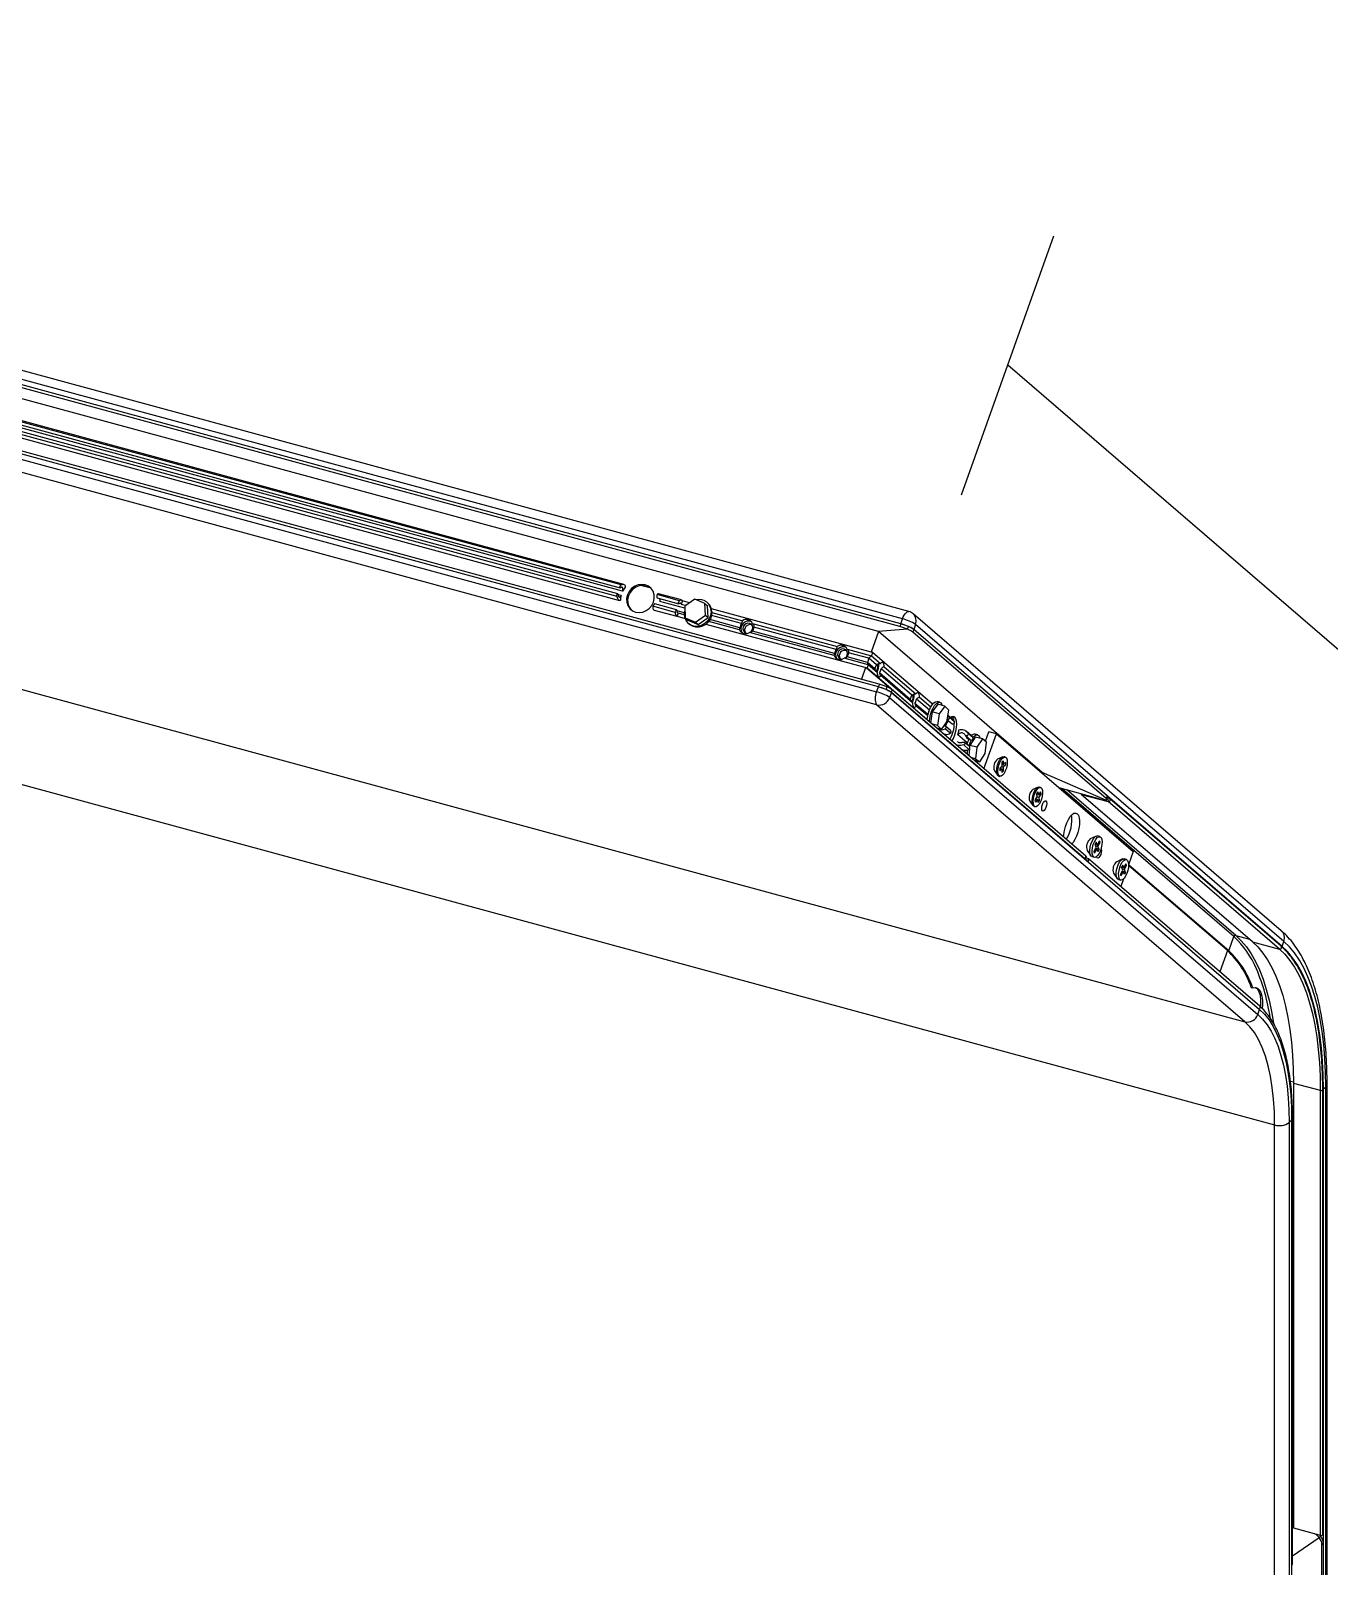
# Model space of a CAD drawing. Header units: inches. Extents: x 9936 to 27102, y -2774 to 11910.
# Drawn here: x 11638 to 11759.3, y -1843 to -1699.6 of the extents above; entities that cross this region are included whole.
import ezdxf

# ---------------------------------------------------------------- set-up
doc = ezdxf.new("R2010")
doc.units = ezdxf.units.IN
doc.header["$MEASUREMENT"] = 0
doc.layers.add('TEXTO', color=7, linetype='Continuous')
doc.layers.add('VIÑETAS', color=5, linetype='Continuous')

msp = doc.modelspace()

# ---------------------------------------------------------------- linework, layer by layer
at = {"linetype": 'Continuous'}
msp.add_line((11782.532, -1776.658), (11729.269, -1730.817), dxfattribs=at)
at = {"layer": 'TEXTO'}
msp.add_line((11724.966, -1742.921), (11733.573, -1718.713), dxfattribs=at)
at = {"layer": 'VIÑETAS', "linetype": 'Continuous'}
for p, q in [((11720.04, -1753.82), (11520.383, -1699.558)), ((11719.192, -1755.22), (11519.535, -1700.958)), ((11719.283, -1754.965), (11519.626, -1700.703)), ((11719.448, -1754.501), (11519.791, -1700.239)), ((11717.194, -1755.688), (11524.965, -1703.444)), ((11517.365, -1707.061), (11717.022, -1761.323)), ((11717.187, -1760.859), (11517.53, -1706.597)), ((11717.278, -1760.604), (11517.621, -1706.341)), ((11717.022, -1762.536), (11517.365, -1708.273)), ((11692.782, -1752.415), (11546.448, -1712.645)), ((11692.84, -1752.171), (11546.618, -1712.431)), ((11693.168, -1751.33), (11546.834, -1711.559)), ((11546.845, -1711.863), (11693.068, -1751.603)), ((11693.416, -1751.279), (11546.962, -1711.476)), ((11693.292, -1751.928), (11547.094, -1712.194)), ((11546.552, -1712.996), (11693.001, -1752.798)), ((11551.768, -1737.881), (11751.425, -1792.144)), ((11554.553, -1747.512), (11754.21, -1801.775)), ((11695.958, -1751.649), (11694.965, -1751.379)), ((11693.151, -1752.321), (11692.878, -1752.247)), ((11698.604, -1752.807), (11696.522, -1752.241)), ((11696.533, -1752.545), (11698.559, -1753.095)), ((11698.792, -1752.74), (11696.65, -1752.158)), ((11699.126, -1753.513), (11696.781, -1752.876)), ((11698.89, -1752.825), (11698.783, -1753.124)), ((11699.555, -1753.006), (11698.89, -1752.825)), ((11700.036, -1752.652), (11699.119, -1753.327)), ((11700.99, -1753.064), (11700.036, -1752.652)), ((11701.259, -1753.028), (11701.177, -1752.957)), ((11698.218, -1753.893), (11696.136, -1753.327)), ((11696.237, -1753.678), (11698.378, -1754.26)), ((11698.332, -1753.664), (11696.306, -1753.113)), ((11699.09, -1753.936), (11698.364, -1753.738)), ((11698.486, -1753.961), (11698.379, -1754.26)), ((11698.379, -1754.26), (11699.144, -1754.468)), ((11699.082, -1754.123), (11698.486, -1753.961)), ((11698.783, -1753.124), (11699.23, -1753.245)), ((11699.119, -1753.327), (11699.157, -1754.414)), ((11699.157, -1754.414), (11700.111, -1754.826)), ((11699.157, -1754.414), (11699.404, -1754.627)), ((11700.111, -1754.826), (11701.027, -1754.151)), ((11700.358, -1755.039), (11701.275, -1754.364)), ((11701.027, -1754.151), (11700.99, -1753.064)), ((11700.99, -1753.064), (11701.237, -1753.277)), ((11701.027, -1754.151), (11701.275, -1754.364)), ((11701.275, -1754.364), (11701.237, -1753.277)), ((11716.644, -1757.65), (11701.597, -1753.56)), ((11704.401, -1754.947), (11701.608, -1754.188)), ((11701.642, -1753.901), (11704.507, -1754.679)), ((11754.833, -1783.636), (11720.43, -1754.027)), ((11699.404, -1754.627), (11700.358, -1755.039)), ((11699.465, -1754.947), (11699.547, -1755.018)), ((11700.111, -1754.826), (11700.358, -1755.039)), ((11701.086, -1754.996), (11716.134, -1759.085)), ((11704.209, -1755.516), (11701.345, -1754.738)), ((11704.261, -1755.341), (11701.453, -1754.578)), ((11704.843, -1755.842), (11704.967, -1755.857)), ((11713.053, -1757.92), (11705.144, -1755.77)), ((11713.105, -1757.745), (11705.431, -1755.659)), ((11705.442, -1754.934), (11713.351, -1757.083)), ((11713.245, -1757.351), (11705.571, -1755.265)), ((11717.194, -1755.688), (11716.509, -1757.613)), ((11719.914, -1755.474), (11717.194, -1755.688)), ((11732.489, -1768.852), (11717.194, -1755.688)), ((11719.283, -1754.965), (11719.192, -1755.22)), ((11719.283, -1754.965), (11719.448, -1754.501)), ((11719.914, -1755.474), (11720.005, -1755.218)), ((11720.497, -1755.49), (11720.407, -1755.745)), ((11738.474, -1771.295), (11720.407, -1755.745)), ((11720.662, -1755.026), (11720.497, -1755.49)), ((11738.565, -1771.039), (11720.497, -1755.49)), ((11754.9, -1785.098), (11720.497, -1755.49)), ((11755.065, -1784.634), (11720.662, -1755.026)), ((11713.687, -1758.245), (11713.811, -1758.26)), ((11716.24, -1758.786), (11713.988, -1758.174)), ((11716.167, -1758.577), (11714.275, -1758.062)), ((11714.286, -1757.337), (11716.538, -1757.949)), ((11716.307, -1758.183), (11714.415, -1757.669)), ((11716.307, -1758.183), (11716.167, -1758.577)), ((11716.872, -1759.184), (11716.167, -1758.577)), ((11717.012, -1758.79), (11716.307, -1758.183)), ((11716.644, -1757.65), (11716.538, -1757.949)), ((11716.538, -1757.949), (11717.378, -1758.673)), ((11722.259, -1762.482), (11716.644, -1757.65)), ((11717.445, -1758.611), (11717.448, -1758.618)), ((11715.999, -1759.048), (11715.607, -1760.15)), ((11716.094, -1759.074), (11718.409, -1761.067)), ((11716.24, -1758.786), (11716.134, -1759.085)), ((11716.134, -1759.085), (11721.749, -1763.918)), ((11717.081, -1759.509), (11716.24, -1758.786)), ((11720.173, -1762.024), (11717.309, -1759.56)), ((11720.381, -1762.349), (11717.43, -1759.809)), ((11720.313, -1761.63), (11717.449, -1759.166)), ((11717.727, -1758.973), (11720.678, -1761.513)), ((11717.022, -1761.323), (11717.187, -1760.859)), ((11717.278, -1760.604), (11717.187, -1760.859)), ((11717.91, -1761.112), (11718, -1760.857)), ((11718.402, -1761.384), (11718.237, -1761.848)), ((11718.402, -1761.384), (11718.493, -1761.128)), ((11736.47, -1776.934), (11718.402, -1761.384)), ((11718.402, -1761.384), (11752.804, -1790.992)), ((11736.56, -1776.678), (11718.493, -1761.128)), ((11720.745, -1761.451), (11720.748, -1761.458)), ((11751.425, -1792.144), (11717.022, -1762.536)), ((11718.237, -1761.848), (11752.639, -1791.456)), ((11721.823, -1763.444), (11720.609, -1762.4)), ((11721.798, -1763.569), (11720.73, -1762.65)), ((11721.953, -1763.042), (11720.749, -1762.006)), ((11721.027, -1761.813), (11722.096, -1762.733)), ((11722.739, -1762.467), (11722.217, -1763.183)), ((11722.919, -1762.295), (11722.698, -1762.235)), ((11723.403, -1762.648), (11722.739, -1762.467)), ((11723.403, -1762.648), (11722.88, -1763.363)), ((11723.761, -1763.026), (11723.403, -1762.648)), ((11723.596, -1764.12), (11723.761, -1763.026)), ((11722.217, -1763.183), (11722.064, -1764.202)), ((11722.716, -1764.457), (11722.196, -1764.316)), ((11722.88, -1763.363), (11722.217, -1763.183)), ((11722.88, -1763.363), (11722.716, -1764.457)), ((11722.716, -1764.457), (11723.074, -1764.835)), ((11723.074, -1764.835), (11723.596, -1764.12)), ((11723.624, -1763.934), (11724.041, -1764.293)), ((11724.164, -1763.942), (11723.685, -1763.53)), ((11724.294, -1764.109), (11723.806, -1763.689)), ((11724.2, -1763.771), (11724.065, -1763.655)), ((11724.294, -1764.109), (11724.164, -1763.942)), ((11723.074, -1764.835), (11722.673, -1764.727)), ((11722.696, -1764.733), (11722.759, -1764.787)), ((11722.759, -1764.787), (11722.771, -1764.753)), ((11723.908, -1765.195), (11723.42, -1764.775)), ((11723.936, -1764.926), (11723.468, -1764.524)), ((11725.501, -1766.095), (11724.606, -1765.325)), ((11725.333, -1765.405), (11725.801, -1765.807)), ((11725.888, -1765.426), (11725.384, -1764.992)), ((11725.39, -1765.568), (11725.643, -1765.786)), ((11726.034, -1765.606), (11725.546, -1765.186)), ((11726.245, -1765.54), (11725.734, -1766.322)), ((11726.909, -1765.72), (11726.245, -1765.54)), ((11726.467, -1765.348), (11726.246, -1765.288)), ((11726.909, -1765.72), (11726.397, -1766.502)), ((11727.298, -1766.013), (11726.909, -1765.72)), ((11727.057, -1768.5), (11728.214, -1765.245)), ((11727.198, -1765.938), (11727.512, -1765.054)), ((11728.214, -1765.245), (11727.512, -1765.054)), ((11728.214, -1765.245), (11741.002, -1776.251)), ((11724.986, -1766.704), (11725.296, -1766.971)), ((11725.648, -1766.692), (11725.16, -1766.272)), ((11725.695, -1766.441), (11725.227, -1766.038)), ((11725.696, -1766.656), (11725.626, -1767.268)), ((11725.734, -1766.322), (11725.717, -1766.465)), ((11726.397, -1766.502), (11725.734, -1766.322)), ((11726.397, -1766.502), (11726.274, -1767.577)), ((11726.663, -1767.869), (11727.175, -1767.088)), ((11727.175, -1767.088), (11727.298, -1766.013)), ((11726.274, -1767.577), (11725.851, -1767.461)), ((11726.663, -1767.869), (11726.169, -1767.735)), ((11726.191, -1767.741), (11726.471, -1767.982)), ((11726.274, -1767.577), (11726.663, -1767.869)), ((11726.468, -1767.992), (11726.525, -1767.832)), ((11728.034, -1768.692), (11728.335, -1769.111)), ((11728.803, -1767.391), (11728.331, -1767.6)), ((11728.722, -1768.251), (11728.529, -1768.439)), ((11728.529, -1768.439), (11728.529, -1768.696)), ((11728.529, -1768.456), (11728.722, -1768.508)), ((11728.722, -1768.508), (11728.529, -1768.696)), ((11728.655, -1768.316), (11728.862, -1768.372)), ((11728.862, -1767.761), (11728.722, -1767.898)), ((11728.722, -1767.898), (11728.722, -1768.251)), ((11728.722, -1768.076), (11728.862, -1768.115)), ((11728.722, -1768.093), (11729.054, -1768.184)), ((11728.722, -1768.508), (11728.722, -1768.862)), ((11728.722, -1768.687), (11728.862, -1768.725)), ((11728.862, -1768.725), (11728.722, -1768.862)), ((11728.862, -1767.761), (11728.862, -1768.115)), ((11729.054, -1767.927), (11728.862, -1768.115)), ((11729.054, -1768.184), (11728.862, -1768.372)), ((11728.862, -1768.372), (11728.862, -1768.725)), ((11729.037, -1767.407), (11728.927, -1767.377)), ((11729.054, -1767.927), (11729.054, -1768.184)), ((11728.435, -1769.186), (11728.546, -1769.216)), ((11732.337, -1770.247), (11732.227, -1770.217)), ((11732.489, -1768.852), (11732.47, -1768.907)), ((11738.449, -1771.425), (11732.489, -1768.852)), ((11731.334, -1771.532), (11731.635, -1771.952)), ((11732.103, -1770.231), (11731.631, -1770.44)), ((11732.007, -1771.142), (11731.82, -1771.41)), ((11731.82, -1771.41), (11731.854, -1771.626)), ((11732.041, -1771.357), (11731.854, -1771.626)), ((11731.886, -1771.315), (11732.041, -1771.357)), ((11732.095, -1770.649), (11731.959, -1770.845)), ((11731.959, -1770.845), (11732.007, -1771.142)), ((11731.968, -1770.899), (11732.142, -1770.946)), ((11732.002, -1771.114), (11732.177, -1771.162)), ((11732.041, -1771.357), (11732.088, -1771.654)), ((11732.049, -1771.411), (11732.224, -1771.458)), ((11732.224, -1771.458), (11732.088, -1771.654)), ((11732.095, -1770.649), (11732.142, -1770.946)), ((11732.329, -1770.677), (11732.142, -1770.946)), ((11732.363, -1770.893), (11732.177, -1771.162)), ((11732.177, -1771.162), (11732.224, -1771.458)), ((11732.208, -1770.851), (11732.363, -1770.893)), ((11732.329, -1770.677), (11732.363, -1770.893)), ((11737.92, -1771.338), (11734.083, -1770.295)), ((11734.262, -1770.375), (11734.241, -1770.432)), ((11734.273, -1770.347), (11734.262, -1770.375)), ((11734.355, -1770.53), (11734.397, -1770.411)), ((11750.402, -1784.186), (11734.397, -1770.411)), ((11750.587, -1784.081), (11734.794, -1770.489)), ((11736.151, -1770.858), (11736.137, -1770.897)), ((11736.137, -1770.897), (11738.65, -1771.58)), ((11752.142, -1784.672), (11736.137, -1770.897)), ((11738.565, -1771.039), (11738.474, -1771.295)), ((11738.7, -1771.438), (11738.531, -1771.392)), ((11738.532, -1771.389), (11738.623, -1771.134)), ((11738.535, -1771.381), (11738.704, -1771.427)), ((11738.755, -1771.285), (11738.586, -1771.239)), ((11754.655, -1785.354), (11738.65, -1771.58)), ((11738.708, -1771.43), (11738.704, -1771.427)), ((11754.811, -1785.087), (11738.806, -1771.312)), ((11731.735, -1772.026), (11731.846, -1772.056)), ((11735.263, -1772.988), (11735.163, -1772.902)), ((11735.247, -1772.895), (11735.203, -1772.857)), ((11737.526, -1774.805), (11736.99, -1775.057)), ((11737.338, -1776.245), (11737.544, -1775.845)), ((11737.539, -1775.371), (11737.436, -1775.571)), ((11737.544, -1775.845), (11737.436, -1775.571)), ((11737.648, -1775.644), (11737.443, -1775.589)), ((11737.599, -1775.981), (11737.489, -1775.952)), ((11737.702, -1775.781), (11737.497, -1775.725)), ((11737.515, -1775.902), (11737.81, -1776.055)), ((11737.648, -1775.644), (11737.539, -1775.371)), ((11737.648, -1775.644), (11737.854, -1775.243)), ((11737.885, -1774.848), (11737.664, -1774.788)), ((11737.702, -1775.781), (11737.909, -1775.38)), ((11737.81, -1776.055), (11737.702, -1775.781)), ((11737.909, -1775.38), (11737.774, -1775.4)), ((11737.909, -1775.38), (11737.854, -1775.243)), ((11736.56, -1776.678), (11736.47, -1776.934)), ((11736.54, -1776.994), (11736.618, -1776.773)), ((11736.71, -1777.038), (11736.54, -1776.992)), ((11736.544, -1776.98), (11736.714, -1777.026)), ((11736.764, -1776.885), (11736.595, -1776.839)), ((11736.694, -1776.145), (11737.03, -1776.633)), ((11736.717, -1777.029), (11736.714, -1777.026)), ((11752.82, -1790.686), (11736.815, -1776.912)), ((11737.14, -1776.718), (11737.361, -1776.778)), ((11737.392, -1776.382), (11737.338, -1776.245)), ((11737.392, -1776.382), (11737.599, -1775.981)), ((11737.707, -1776.255), (11737.599, -1775.981)), ((11737.81, -1776.055), (11737.707, -1776.255)), ((11740.001, -1776.935), (11739.465, -1777.187)), ((11740.123, -1777.774), (11740.329, -1777.373)), ((11740.36, -1776.978), (11740.139, -1776.918)), ((11740.384, -1777.51), (11740.329, -1777.373)), ((11741.002, -1776.251), (11740.565, -1777.48)), ((11739.169, -1778.275), (11739.505, -1778.763)), ((11739.813, -1778.376), (11740.019, -1777.975)), ((11739.867, -1778.512), (11739.813, -1778.376)), ((11740.094, -1778.804), (11739.841, -1779.516)), ((11739.867, -1778.512), (11740.074, -1778.112)), ((11740.014, -1777.501), (11739.911, -1777.701)), ((11740.019, -1777.975), (11739.911, -1777.701)), ((11740.123, -1777.774), (11739.918, -1777.719)), ((11740.074, -1778.112), (11739.964, -1778.082)), ((11740.177, -1777.911), (11739.972, -1777.855)), ((11739.99, -1778.032), (11740.285, -1778.185)), ((11740.123, -1777.774), (11740.014, -1777.501)), ((11740.182, -1778.385), (11740.074, -1778.112)), ((11740.177, -1777.911), (11740.384, -1777.51)), ((11740.285, -1778.185), (11740.177, -1777.911)), ((11740.285, -1778.185), (11740.182, -1778.385)), ((11740.384, -1777.51), (11740.249, -1777.53)), ((11749.79, -1785.49), (11740.564, -1777.55)), ((11749.925, -1785.527), (11740.567, -1777.474)), ((11739.615, -1778.848), (11739.836, -1778.908)), ((11749.925, -1785.527), (11750.402, -1784.186)), ((11750.587, -1784.081), (11751.857, -1784.426)), ((11749.79, -1785.49), (11749.085, -1787.472)), ((11749.79, -1785.49), (11749.925, -1785.527)), ((11752.142, -1784.672), (11754.655, -1785.354)), ((11754.788, -1785.068), (11754.9, -1785.098)), ((11754.9, -1785.098), (11755.065, -1784.634)), ((11752.029, -1788.931), (11752.164, -1788.967)), ((11752.639, -1791.456), (11752.804, -1790.992)), ((11755.682, -1797.693), (11755.957, -1797.767)), ((11755.957, -1797.863), (11758.47, -1798.546)), ((11755.957, -1797.863), (11755.957, -1839.435)), ((11758.47, -1798.546), (11758.47, -1840.118)), ((11758.702, -1798.424), (11758.758, -1798.44)), ((11758.702, -1840.046), (11758.702, -1798.474)), ((11758.991, -1798.212), (11758.758, -1798.44)), ((11758.758, -1918.871), (11758.758, -1798.44)), ((11758.991, -1918.643), (11758.991, -1798.212)), ((11759.107, -1918.403), (11759.107, -1797.972)), ((11754.21, -1922.206), (11754.21, -1801.775)), ((11755.795, -1801.332), (11755.561, -1801.56)), ((11755.561, -1801.56), (11755.561, -1921.991)), ((11755.795, -1801.332), (11755.795, -1921.763)), ((11755.887, -1842.793), (11755.887, -1801.222)), ((11755.887, -1839.32), (11755.957, -1839.339)), ((11755.957, -1839.41), (11755.887, -1839.391)), ((11755.887, -1842.049), (11758.371, -1840.317)), ((11755.957, -1839.435), (11758.47, -1840.118)), ((11758.499, -1840.192), (11758.371, -1840.317)), ((11758.758, -1840.869), (11758.63, -1840.994)), ((11758.63, -1918.996), (11758.63, -1840.994)), ((11758.758, -1918.871), (11758.758, -1840.869))]:
    msp.add_line(p, q, dxfattribs=at)
at = {"layer": 'VIÑETAS', "linetype": 'Continuous', "flags": 128}
for points in [[(11694.513, -1753.875), (11694.843, -1753.917), (11695.182, -1753.869), (11695.505, -1753.735), (11695.793, -1753.523), (11696.024, -1753.248), (11696.183, -1752.929), (11696.259, -1752.588), (11696.246, -1752.247), (11696.147, -1751.93), (11695.967, -1751.659), (11695.719, -1751.452), (11695.42, -1751.323), (11695.09, -1751.28), (11694.751, -1751.328), (11694.427, -1751.463), (11694.14, -1751.674), (11693.909, -1751.949), (11693.75, -1752.268), (11693.674, -1752.61), (11693.686, -1752.951), (11693.786, -1753.268), (11693.965, -1753.539), (11694.213, -1753.746), (11694.513, -1753.875)], [(11695.908, -1751.597), (11695.81, -1751.53), (11695.511, -1751.401), (11695.181, -1751.359), (11694.842, -1751.406), (11694.518, -1751.541), (11694.231, -1751.753), (11694, -1752.027), (11693.841, -1752.346), (11693.765, -1752.688), (11693.777, -1753.029), (11693.876, -1753.346), (11694.056, -1753.617), (11694.116, -1753.679)], [(11698.596, -1753.082), (11698.569, -1753.096), (11698.546, -1753.087), (11698.531, -1753.056), (11698.527, -1753.009), (11698.534, -1752.951), (11698.551, -1752.893), (11698.576, -1752.842), (11698.604, -1752.807)], [(11698.604, -1752.807), (11698.646, -1752.774), (11698.688, -1752.751), (11698.728, -1752.738), (11698.766, -1752.736), (11698.801, -1752.743), (11698.834, -1752.76), (11698.864, -1752.788), (11698.89, -1752.825)], [(11698.218, -1753.893), (11698.222, -1753.837), (11698.237, -1753.778), (11698.259, -1753.724), (11698.287, -1753.685), (11698.315, -1753.665), (11698.34, -1753.668), (11698.357, -1753.693), (11698.364, -1753.737)], [(11698.364, -1753.737), (11698.367, -1753.787), (11698.374, -1753.832), (11698.385, -1753.871), (11698.399, -1753.904), (11698.417, -1753.929), (11698.437, -1753.948), (11698.461, -1753.958), (11698.486, -1753.961)], [(11698.783, -1753.124), (11698.768, -1753.092), (11698.75, -1753.067), (11698.73, -1753.05), (11698.706, -1753.04), (11698.681, -1753.039), (11698.654, -1753.045), (11698.625, -1753.06), (11698.596, -1753.082)], [(11701.559, -1753.778), (11701.528, -1754.107), (11701.415, -1754.425), (11701.227, -1754.711), (11700.977, -1754.945), (11700.683, -1755.111), (11700.364, -1755.198), (11700.042, -1755.201), (11699.739, -1755.118), (11699.476, -1754.956), (11699.27, -1754.726), (11699.136, -1754.442), (11699.083, -1754.126), (11699.114, -1753.797), (11699.133, -1753.721)], [(11701.642, -1753.849), (11701.61, -1754.178), (11701.497, -1754.496), (11701.309, -1754.782), (11701.06, -1755.016), (11700.765, -1755.182), (11700.446, -1755.269), (11700.124, -1755.272), (11699.821, -1755.189), (11699.558, -1755.027), (11699.547, -1755.018)], [(11719.448, -1754.501), (11719.519, -1754.326), (11719.599, -1754.168), (11719.687, -1754.033), (11719.778, -1753.928), (11719.869, -1753.856), (11719.957, -1753.819), (11720.037, -1753.819), (11720.04, -1753.82)], [(11705.252, -1755.759), (11705.35, -1755.667), (11705.446, -1755.5), (11705.475, -1755.315), (11705.433, -1755.14), (11705.326, -1755.001), (11705.171, -1754.921), (11704.99, -1754.91), (11704.812, -1754.971), (11704.664, -1755.095), (11704.568, -1755.262), (11704.539, -1755.447), (11704.581, -1755.622), (11704.688, -1755.761), (11704.843, -1755.842), (11704.843, -1755.842)], [(11714.096, -1758.162), (11714.194, -1758.071), (11714.29, -1757.904), (11714.319, -1757.719), (11714.277, -1757.543), (11714.17, -1757.405), (11714.015, -1757.324), (11713.834, -1757.314), (11713.657, -1757.375), (11713.508, -1757.498), (11713.412, -1757.665), (11713.383, -1757.851), (11713.425, -1758.026), (11713.532, -1758.164), (11713.687, -1758.245), (11713.687, -1758.245)], [(11717.727, -1758.973), (11717.725, -1758.846), (11717.708, -1758.738), (11717.677, -1758.654), (11717.633, -1758.596), (11717.579, -1758.569), (11717.516, -1758.573), (11717.448, -1758.608), (11717.378, -1758.673)], [(11717.081, -1759.509), (11717.083, -1759.636), (11717.1, -1759.744), (11717.131, -1759.828), (11717.175, -1759.886), (11717.229, -1759.913), (11717.292, -1759.909), (11717.36, -1759.874), (11717.43, -1759.809)], [(11721.027, -1761.813), (11721.025, -1761.686), (11721.008, -1761.578), (11720.977, -1761.494), (11720.933, -1761.436), (11720.879, -1761.409), (11720.816, -1761.413), (11720.748, -1761.448), (11720.678, -1761.513)], [(11720.381, -1762.349), (11720.383, -1762.476), (11720.4, -1762.584), (11720.431, -1762.668), (11720.475, -1762.726), (11720.529, -1762.753), (11720.592, -1762.749), (11720.66, -1762.714), (11720.73, -1762.65)], [(11721.749, -1763.918), (11721.771, -1763.724), (11721.84, -1763.392), (11721.943, -1763.067), (11722.075, -1762.772), (11722.226, -1762.526), (11722.385, -1762.347), (11722.542, -1762.247), (11722.687, -1762.232), (11722.698, -1762.235)], [(11721.963, -1764.115), (11721.963, -1764.101), (11721.992, -1763.784), (11722.061, -1763.452), (11722.164, -1763.127), (11722.296, -1762.832), (11722.447, -1762.586), (11722.606, -1762.407), (11722.763, -1762.307), (11722.908, -1762.292), (11723.03, -1762.363), (11723.12, -1762.517), (11723.14, -1762.576)], [(11723.677, -1764.049), (11723.564, -1764.254), (11723.452, -1764.512)], [(11724.062, -1765.921), (11724.205, -1765.669), (11724.338, -1765.352), (11724.44, -1765.009), (11724.504, -1764.662), (11724.526, -1764.335), (11724.504, -1764.052), (11724.44, -1763.83), (11724.338, -1763.685), (11724.205, -1763.628), (11724.051, -1763.661), (11723.921, -1763.749)], [(11723.312, -1764.509), (11723.368, -1764.493), (11723.425, -1764.499), (11723.472, -1764.527), (11723.503, -1764.573), (11723.513, -1764.629), (11723.501, -1764.687), (11723.469, -1764.738), (11723.42, -1764.775)], [(11726.028, -1765.596), (11726.104, -1765.508), (11726.263, -1765.382), (11726.413, -1765.34), (11726.542, -1765.385), (11726.644, -1765.514), (11726.697, -1765.663)], [(11725.296, -1766.971), (11725.305, -1766.878), (11725.319, -1766.777)], [(11725.511, -1767.168), (11725.526, -1766.938), (11725.558, -1766.731)], [(11728.435, -1769.186), (11728.424, -1769.183), (11728.327, -1769.099), (11728.265, -1768.936), (11728.243, -1768.708), (11728.265, -1768.439), (11728.327, -1768.155), (11728.424, -1767.882), (11728.546, -1767.649), (11728.681, -1767.478), (11728.816, -1767.385), (11728.927, -1767.377)], [(11729.229, -1767.884), (11729.208, -1768.154), (11729.146, -1768.438), (11729.049, -1768.711), (11728.927, -1768.944), (11728.792, -1769.115), (11728.656, -1769.208), (11728.534, -1769.213), (11728.438, -1769.129), (11728.375, -1768.966), (11728.354, -1768.738), (11728.375, -1768.469), (11728.438, -1768.185), (11728.534, -1767.912), (11728.656, -1767.679), (11728.792, -1767.508), (11728.927, -1767.415), (11729.049, -1767.41), (11729.146, -1767.494), (11729.208, -1767.657), (11729.229, -1767.884)], [(11731.735, -1772.026), (11731.701, -1772.012), (11731.611, -1771.911), (11731.557, -1771.733), (11731.544, -1771.494), (11731.575, -1771.22), (11731.645, -1770.935), (11731.748, -1770.669), (11731.874, -1770.447), (11732.01, -1770.291), (11732.143, -1770.217), (11732.227, -1770.217)], [(11732.516, -1770.54), (11732.528, -1770.779), (11732.498, -1771.053), (11732.428, -1771.338), (11732.325, -1771.604), (11732.199, -1771.826), (11732.063, -1771.982), (11731.929, -1772.056), (11731.812, -1772.042), (11731.721, -1771.941), (11731.667, -1771.763), (11731.655, -1771.525), (11731.685, -1771.25), (11731.755, -1770.965), (11731.858, -1770.699), (11731.984, -1770.477), (11732.121, -1770.322), (11732.254, -1770.247), (11732.372, -1770.261), (11732.462, -1770.362), (11732.516, -1770.54)], [(11732.848, -1771.518), (11732.898, -1771.607), (11732.915, -1771.752), (11732.898, -1771.932), (11732.848, -1772.119), (11732.772, -1772.285), (11732.684, -1772.403), (11732.595, -1772.457), (11732.52, -1772.439), (11732.47, -1772.35), (11732.452, -1772.204), (11732.47, -1772.024), (11732.52, -1771.837), (11732.595, -1771.672), (11732.684, -1771.553), (11732.772, -1771.499), (11732.848, -1771.518)], [(11734.397, -1770.411), (11734.409, -1770.384), (11734.409, -1770.384)], [(11738.449, -1771.425), (11738.483, -1771.42), (11738.509, -1771.412), (11738.526, -1771.4), (11738.533, -1771.385), (11738.532, -1771.367), (11738.522, -1771.346), (11738.502, -1771.321), (11738.474, -1771.295)], [(11738.565, -1771.039), (11738.593, -1771.066), (11738.613, -1771.09), (11738.623, -1771.112), (11738.624, -1771.13), (11738.623, -1771.134)], [(11738.65, -1771.58), (11738.708, -1771.583), (11738.765, -1771.564), (11738.812, -1771.524), (11738.843, -1771.471), (11738.852, -1771.412), (11738.839, -1771.355), (11738.804, -1771.311), (11738.755, -1771.285)], [(11738.704, -1771.427), (11738.706, -1771.428), (11738.708, -1771.43), (11738.708, -1771.432), (11738.708, -1771.434), (11738.707, -1771.436), (11738.705, -1771.438), (11738.703, -1771.439), (11738.7, -1771.438)], [(11734.5, -1774.905), (11734.513, -1774.645), (11734.566, -1774.28), (11734.658, -1773.909), (11734.784, -1773.554), (11734.937, -1773.235), (11735.108, -1772.971), (11735.286, -1772.777), (11735.462, -1772.665), (11735.625, -1772.641), (11735.765, -1772.706)], [(11735.765, -1772.706), (11735.875, -1772.856), (11735.949, -1773.084), (11735.981, -1773.375), (11735.97, -1773.713), (11735.917, -1774.078), (11735.825, -1774.449), (11735.698, -1774.804), (11735.545, -1775.123), (11735.375, -1775.387), (11735.24, -1775.542)], [(11736.989, -1776.554), (11736.943, -1776.358), (11736.938, -1776.107), (11736.975, -1775.825), (11737.049, -1775.536), (11737.155, -1775.267), (11737.283, -1775.041), (11737.421, -1774.878), (11737.557, -1774.793), (11737.664, -1774.788)], [(11737.21, -1776.615), (11737.164, -1776.418), (11737.16, -1776.167), (11737.196, -1775.885), (11737.27, -1775.596), (11737.376, -1775.327), (11737.504, -1775.101), (11737.642, -1774.938), (11737.779, -1774.853), (11737.901, -1774.853), (11737.999, -1774.938), (11738.064, -1775.102), (11738.09, -1775.328), (11738.074, -1775.597), (11738.018, -1775.886), (11737.927, -1776.168), (11737.809, -1776.418), (11737.674, -1776.615), (11737.535, -1776.74), (11737.404, -1776.783), (11737.292, -1776.74), (11737.21, -1776.615)], [(11737.996, -1775.965), (11738.013, -1776.009), (11738.03, -1776.154), (11738.013, -1776.334), (11737.963, -1776.521), (11737.888, -1776.687), (11737.799, -1776.806), (11737.71, -1776.86), (11737.635, -1776.841), (11737.585, -1776.752), (11737.577, -1776.717)], [(11736.56, -1776.678), (11736.588, -1776.705), (11736.608, -1776.729), (11736.618, -1776.75), (11736.619, -1776.769), (11736.618, -1776.773)], [(11736.714, -1777.026), (11736.716, -1777.027), (11736.717, -1777.029), (11736.717, -1777.031), (11736.717, -1777.034), (11736.716, -1777.036), (11736.714, -1777.037), (11736.712, -1777.038), (11736.71, -1777.038)], [(11736.75, -1777.175), (11736.774, -1777.163), (11736.821, -1777.124), (11736.852, -1777.07), (11736.861, -1777.011), (11736.848, -1776.955), (11736.814, -1776.911), (11736.764, -1776.885)], [(11737.14, -1776.718), (11737.071, -1776.68), (11736.989, -1776.554)], [(11739.464, -1778.685), (11739.418, -1778.488), (11739.413, -1778.237), (11739.45, -1777.955), (11739.524, -1777.666), (11739.63, -1777.397), (11739.758, -1777.171), (11739.896, -1777.008), (11740.032, -1776.923), (11740.139, -1776.918)], [(11739.685, -1778.745), (11739.639, -1778.548), (11739.635, -1778.297), (11739.671, -1778.015), (11739.745, -1777.726), (11739.851, -1777.457), (11739.979, -1777.231), (11740.117, -1777.068), (11740.254, -1776.983), (11740.376, -1776.983), (11740.474, -1777.069), (11740.539, -1777.232), (11740.565, -1777.458), (11740.549, -1777.727), (11740.493, -1778.016), (11740.402, -1778.298), (11740.284, -1778.548), (11740.149, -1778.745), (11740.01, -1778.871), (11739.879, -1778.914), (11739.767, -1778.87), (11739.685, -1778.745)], [(11739.615, -1778.848), (11739.546, -1778.81), (11739.464, -1778.685)], [(11750.587, -1784.081), (11751.092, -1784.569), (11751.566, -1785.137), (11752.008, -1785.785), (11752.416, -1786.508), (11752.789, -1787.306), (11753.127, -1788.176), (11753.427, -1789.116), (11753.689, -1790.121), (11753.912, -1791.189), (11754.09, -1792.28)], [(11752.142, -1784.672), (11752.644, -1785.157), (11753.115, -1785.722), (11753.554, -1786.365), (11753.96, -1787.085), (11754.332, -1787.878), (11754.667, -1788.743), (11754.965, -1789.677), (11755.226, -1790.676), (11755.448, -1791.738), (11755.63, -1792.859), (11755.773, -1794.036), (11755.875, -1795.265), (11755.936, -1796.542), (11755.957, -1797.863)], [(11754.655, -1785.354), (11755.157, -1785.84), (11755.628, -1786.405), (11756.067, -1787.048), (11756.473, -1787.768), (11756.844, -1788.561), (11757.18, -1789.426), (11757.478, -1790.359), (11757.739, -1791.359), (11757.96, -1792.421), (11758.143, -1793.542), (11758.285, -1794.719), (11758.388, -1795.948), (11758.449, -1797.225), (11758.47, -1798.546)], [(11758.758, -1798.44), (11758.737, -1797.103), (11758.675, -1795.812), (11758.572, -1794.569), (11758.428, -1793.378), (11758.243, -1792.245), (11758.019, -1791.171), (11757.755, -1790.16), (11757.454, -1789.216), (11757.114, -1788.341), (11756.739, -1787.539), (11756.329, -1786.811), (11755.884, -1786.16), (11755.408, -1785.589), (11754.9, -1785.098)], [(11758.991, -1798.212), (11758.97, -1796.852), (11758.907, -1795.537), (11758.802, -1794.272), (11758.655, -1793.061), (11758.467, -1791.907), (11758.239, -1790.814), (11757.971, -1789.785), (11757.664, -1788.825), (11757.319, -1787.934), (11756.937, -1787.118), (11756.519, -1786.377), (11756.067, -1785.715), (11755.582, -1785.133), (11755.065, -1784.634)], [(11752.164, -1788.967), (11752.392, -1788.934), (11752.598, -1788.999), (11752.773, -1789.159), (11752.911, -1789.409), (11753.008, -1789.74), (11753.06, -1790.14), (11753.065, -1790.596), (11753.046, -1790.889)], [(11752.919, -1790.762), (11752.93, -1790.56), (11752.925, -1790.104), (11752.873, -1789.703), (11752.776, -1789.373), (11752.638, -1789.123), (11752.463, -1788.963), (11752.412, -1788.936)], [(11752.639, -1791.456), (11753.086, -1791.896), (11753.5, -1792.418), (11753.88, -1793.022), (11754.225, -1793.703), (11754.532, -1794.46), (11754.802, -1795.29), (11755.032, -1796.187), (11755.221, -1797.15), (11755.37, -1798.173), (11755.476, -1799.252), (11755.54, -1800.382), (11755.561, -1801.56)], [(11752.804, -1790.992), (11753.261, -1791.442), (11753.685, -1791.977), (11754.074, -1792.594), (11754.427, -1793.292), (11754.742, -1794.067), (11755.017, -1794.915), (11755.253, -1795.834), (11755.447, -1796.819), (11755.598, -1797.866), (11755.707, -1798.97), (11755.773, -1800.127), (11755.795, -1801.332)], [(11754.21, -1801.775), (11754.186, -1800.553), (11754.113, -1799.384), (11753.993, -1798.275), (11753.825, -1797.231), (11753.611, -1796.257), (11753.351, -1795.359), (11753.047, -1794.54), (11752.701, -1793.806), (11752.313, -1793.16), (11751.888, -1792.605), (11751.425, -1792.144)], [(11758.47, -1798.546), (11758.529, -1798.555), (11758.59, -1798.552), (11758.645, -1798.537), (11758.684, -1798.512), (11758.702, -1798.481), (11758.702, -1798.474)], [(11755.795, -1801.296), (11755.83, -1801.285), (11755.869, -1801.26), (11755.886, -1801.229), (11755.887, -1801.222)], [(11758.422, -1840.105), (11758.435, -1840.118), (11758.499, -1840.192)], [(11758.47, -1840.118), (11758.529, -1840.127), (11758.59, -1840.124), (11758.645, -1840.108), (11758.684, -1840.084), (11758.702, -1840.053), (11758.702, -1840.046)], [(11755.795, -1842.868), (11755.83, -1842.856), (11755.869, -1842.832), (11755.886, -1842.801), (11755.887, -1842.793)]]:
    msp.add_lwpolyline(points, dxfattribs=at)
at = {"layer": 'VIÑETAS', "linetype": 'Continuous'}
for centre, radius, start, end in [((11695.265, -1752.859), 2.182, 142.62321, 154.74814), ((11695.083, -1752.8), 1.99, 166.09682, 178.99228), ((11700.449, -1753.801), 1.111, 1.17369, 103.27462), ((11698.575, -1753.955), 0.363, 170.14432, 237.31624), ((11700.518, -1753.873), 1.124, 1.1821, 48.71883), ((11719.778, -1754.785), 1, 49.28329, 74.79549), ((11719.821, -1754.695), 0.904, 338.5623, 47.61424), ((11704.774, -1755.284), 0.611, 202.32617, 307.2648), ((11704.995, -1755.38), 0.735, 143.90168, 176.9547), ((11705.058, -1755.425), 0.707, 64.64241, 213.92416), ((11704.877, -1755.166), 0.611, 22.32617, 127.2648), ((11705.205, -1755.551), 0.508, 67.36043, 211.20614), ((11704.987, -1755.233), 0.596, 56.24162, 93.34935), ((11704.837, -1755.226), 0.735, 323.90168, 356.9547), ((11717.717, -1760.583), 5.562, 66.73502, 74.62287), ((11717.808, -1760.328), 5.562, 66.73502, 74.62287), ((11718.367, -1758.754), 3.898, 56.87656, 76.41455), ((11718.532, -1758.29), 3.898, 56.87656, 76.41455), ((11719.13, -1757.481), 2.155, 53.65769, 68.64617), ((11719.22, -1757.225), 2.155, 53.65769, 68.64617), ((11713.902, -1757.829), 0.707, 64.64241, 213.92416), ((11713.721, -1757.569), 0.611, 22.32617, 127.2648), ((11713.831, -1757.637), 0.596, 56.24162, 93.34935), ((11713.618, -1757.688), 0.611, 202.32617, 307.2648), ((11713.839, -1757.784), 0.735, 143.90168, 176.9547), ((11714.049, -1757.955), 0.508, 67.36043, 211.20614), ((11713.682, -1757.63), 0.735, 323.90168, 356.9547), ((11716.219, -1758.921), 0.93, 326.97328, 12.15362), ((11715.711, -1758.786), 1.528, 332.75891, 3.77551), ((11718.457, -1759.525), 1.621, 153.01926, 167.83712), ((11717.025, -1759.7), 0.151, 200.80996, 257.75661), ((11715.865, -1758.824), 1.621, 333.01926, 347.83712), ((11718.216, -1761.93), 1.339, 153.07669, 206.92331), ((11716.107, -1765.112), 3.898, 56.87656, 76.41455), ((11715.713, -1766.222), 5.562, 66.73502, 74.62287), ((11716.272, -1764.648), 3.898, 56.87656, 76.41455), ((11715.803, -1765.967), 5.562, 66.73502, 74.62287), ((11717.125, -1763.12), 2.155, 53.65769, 68.64617), ((11717.216, -1762.864), 2.155, 53.65769, 68.64617), ((11719.519, -1761.762), 0.93, 326.97328, 12.15362), ((11719.011, -1761.627), 1.528, 332.75891, 3.77551), ((11717.249, -1761.519), 1.042, 257.46103, 341.59255), ((11721.757, -1762.366), 1.621, 153.01926, 167.83712), ((11719.165, -1761.665), 1.621, 333.01926, 347.83712), ((11723.483, -1763.808), 1.7, 158.53248, 167.64374), ((11723.661, -1763.76), 0.161, 257.8638, 25.89147), ((11723.238, -1763.997), 0.646, 28.49824, 46.2667), ((11721.238, -1764.243), 3.045, 330.07169, 0.18143), ((11723.494, -1764.108), 0.778, 4.32455, 37.24532), ((11723.078, -1764.131), 0.729, 244.07082, 298.00009), ((11719.887, -1763.875), 4.936, 342.92029, 348.28639), ((11725.421, -1765.989), 0.422, 73.28356, 94.14801), ((11728.074, -1767.104), 2.764, 149.70596, 161.76702), ((11728.4, -1767.207), 2.878, 151.57574, 163.56114), ((11725.893, -1765.679), 0.158, 234.41892, 27.19521), ((11725.467, -1765.914), 0.645, 28.49068, 49.23698), ((11726.191, -1765.648), 0.364, 81.42319, 143.97822), ((11725.305, -1766.048), 0.729, 244.07082, 298.00009), ((11725.587, -1766.55), 0.154, 293.06534, 45.45559), ((11728.917, -1768.345), 0.948, 128.1387, 201.45227), ((11732.217, -1771.186), 0.948, 128.1387, 201.45227), ((11738.482, -1769.568), 1.857, 252.38585, 268.97266), ((11732.055, -1773.332), 3.216, 326.47103, 9.00774), ((11737.587, -1775.803), 0.956, 128.64212, 200.94886), ((11740.062, -1777.933), 0.956, 128.64212, 200.94886), ((11750.552, -1784.236), 0.159, 77.46103, 161.59255), ((11744.551, -1790.518), 8.621, 22.56841, 47.26069), ((11754.223, -1784.303), 0.904, 338.5623, 47.61424), ((11743.945, -1791.744), 8.56, 19.18519, 46.93185), ((11744.079, -1791.78), 8.56, 19.18519, 46.93185), ((11754.696, -1785.199), 0.161, 255.30231, 44.24884), ((11735.27, -1794.536), 18.733, 8.49888, 23.02333), ((11751.651, -1791.127), 1.042, 257.46103, 341.59255), ((11752.706, -1790.797), 0.159, 287.83274, 44.14597), ((11758.775, -1797.96), 0.332, 310.64342, 357.95019), ((11754.668, -1800.304), 1.541, 252.69603, 305.39891), ((11757.367, -1841.121), 1.286, 38.70503, 62.73484), ((11757.527, -1841.028), 1.103, 1.78263, 40.12168), ((11757.656, -1840.903), 1.103, 1.78263, 40.12168)]:
    msp.add_arc(centre, radius, start, end, dxfattribs=at)
for start_param, end_param in [(2.3309641, 3.1175171), (2.3309641, 3.1175171), (0.6185016, 1.4050547), (0.6185016, 1.4050547)]:
    msp.add_ellipse((11716.472, -1758.361), major_axis=(0.227, 0.428), ratio=0.4814711, start_param=start_param, end_param=end_param, dxfattribs=at)
for points, knots in [([(11693.111, -1751.591), (11693.105, -1751.594), (11693.09, -1751.603), (11693.071, -1751.605), (11693.054, -1751.597), (11693.042, -1751.577), (11693.039, -1751.541), (11693.047, -1751.497), (11693.065, -1751.448), (11693.092, -1751.401), (11693.126, -1751.36), (11693.153, -1751.338), (11693.166, -1751.331), (11693.168, -1751.33)], [0, 0, 0, 0, 0.0580256, 0.1639562, 0.2312275, 0.3359767, 0.4407134, 0.5458293, 0.6521854, 0.7606973, 0.8718359, 0.9845636, 1, 1, 1, 1]), ([(11693.292, -1751.928), (11693.301, -1751.885), (11693.322, -1751.792), (11693.328, -1751.675), (11693.303, -1751.589), (11693.247, -1751.548), (11693.177, -1751.553), (11693.129, -1751.58), (11693.111, -1751.591)], [0, 0, 0, 0, 0.1617297, 0.345412, 0.5297985, 0.7096955, 0.8869918, 1, 1, 1, 1]), ([(11693.168, -1751.33), (11693.203, -1751.313), (11693.296, -1751.269), (11693.427, -1751.266), (11693.516, -1751.338), (11693.538, -1751.44), (11693.533, -1751.514), (11693.531, -1751.534)], [0, 0, 0, 0, 0.1603903, 0.4265154, 0.6764743, 0.9126769, 1, 1, 1, 1]), ([(11692.782, -1752.415), (11692.78, -1752.404), (11692.774, -1752.376), (11692.771, -1752.326), (11692.776, -1752.271), (11692.788, -1752.223), (11692.805, -1752.188), (11692.825, -1752.17), (11692.845, -1752.17), (11692.862, -1752.188), (11692.872, -1752.216), (11692.876, -1752.238), (11692.878, -1752.246)], [0, 0, 0, 0, 0.0768501, 0.1862954, 0.2987604, 0.4110087, 0.5208376, 0.6280724, 0.733619, 0.8383841, 0.9429715, 1, 1, 1, 1]), ([(11693.094, -1752.765), (11693.069, -1752.783), (11693.02, -1752.82), (11692.937, -1752.765), (11692.852, -1752.636), (11692.803, -1752.502), (11692.784, -1752.423), (11692.782, -1752.415)], [0, 0, 0, 0, 0.2475243, 0.4955871, 0.7328523, 0.9749548, 1, 1, 1, 1]), ([(11692.878, -1752.246), (11692.881, -1752.262), (11692.891, -1752.323), (11692.921, -1752.403), (11692.968, -1752.466), (11693.019, -1752.483), (11693.076, -1752.448), (11693.12, -1752.384), (11693.145, -1752.334), (11693.151, -1752.321)], [0, 0, 0, 0, 0.0663801, 0.2512104, 0.3983974, 0.5777641, 0.7570045, 0.9395058, 1, 1, 1, 1]), ([(11696.522, -1752.241), (11696.52, -1752.245), (11696.513, -1752.257), (11696.503, -1752.289), (11696.495, -1752.338), (11696.491, -1752.394), (11696.492, -1752.449), (11696.499, -1752.495), (11696.51, -1752.524), (11696.522, -1752.541), (11696.53, -1752.542), (11696.533, -1752.543)], [0, 0, 0, 0, 0.053945, 0.1843961, 0.3194498, 0.4554226, 0.5890158, 0.7193278, 0.8472282, 0.9284516, 1, 1, 1, 1]), ([(11696.649, -1752.162), (11696.627, -1752.159), (11696.583, -1752.154), (11696.543, -1752.212), (11696.522, -1752.241)], [0, 0, 0, 0, 0.49012613, 1, 1, 1, 1]), ([(11696.745, -1752.602), (11696.749, -1752.612), (11696.768, -1752.652), (11696.784, -1752.75), (11696.782, -1752.838), (11696.781, -1752.876)], [0, 0, 0, 0, 0.1470302, 0.6336892, 1, 1, 1, 1]), ([(11696.136, -1753.327), (11696.129, -1753.368), (11696.11, -1753.476), (11696.13, -1753.599), (11696.181, -1753.672), (11696.232, -1753.673), (11696.238, -1753.673)], [0, 0, 0, 0, 0.2267809, 0.5987324, 0.9525688, 1, 1, 1, 1]), ([(11696.305, -1753.114), (11696.305, -1753.114), (11696.298, -1753.109), (11696.279, -1753.115), (11696.249, -1753.133), (11696.217, -1753.167), (11696.186, -1753.209), (11696.159, -1753.258), (11696.143, -1753.298), (11696.138, -1753.32), (11696.136, -1753.327)], [0, 0, 0, 0, 0.0143494, 0.161708, 0.3095026, 0.458646, 0.6103978, 0.7657861, 0.9242317, 1, 1, 1, 1]), ([(11704.209, -1755.516), (11704.217, -1755.505), (11704.233, -1755.482), (11704.246, -1755.406), (11704.258, -1755.353), (11704.261, -1755.341)], [0, 0, 0, 0, 0.4391703, 0.8767476, 1, 1, 1, 1]), ([(11704.401, -1754.947), (11704.424, -1754.899), (11704.468, -1754.804), (11704.502, -1754.723), (11704.506, -1754.687), (11704.507, -1754.679)], [0, 0, 0, 0, 0.4444826, 0.8878231, 1, 1, 1, 1]), ([(11705.318, -1754.737), (11705.279, -1754.712), (11705.208, -1754.667), (11705.096, -1754.632), (11705.014, -1754.626), (11704.969, -1754.635), (11704.952, -1754.638)], [0, 0, 0, 0, 0.3166101, 0.5779274, 0.8387956, 1, 1, 1, 1]), ([(11705.431, -1755.659), (11705.389, -1755.689), (11705.305, -1755.751), (11705.201, -1755.772), (11705.154, -1755.77), (11705.144, -1755.77)], [0, 0, 0, 0, 0.4444826, 0.8878231, 1, 1, 1, 1]), ([(11705.442, -1754.934), (11705.467, -1754.973), (11705.518, -1755.053), (11705.56, -1755.177), (11705.569, -1755.249), (11705.571, -1755.265)], [0, 0, 0, 0, 0.4391703, 0.8767476, 1, 1, 1, 1]), ([(11713.245, -1757.351), (11713.268, -1757.303), (11713.312, -1757.208), (11713.346, -1757.127), (11713.35, -1757.09), (11713.351, -1757.083)], [0, 0, 0, 0, 0.4444826, 0.8878231, 1, 1, 1, 1]), ([(11714.162, -1757.141), (11714.123, -1757.116), (11714.052, -1757.07), (11713.94, -1757.035), (11713.858, -1757.03), (11713.813, -1757.038), (11713.796, -1757.041)], [0, 0, 0, 0, 0.3166101, 0.5779274, 0.8387956, 1, 1, 1, 1]), ([(11713.053, -1757.92), (11713.061, -1757.909), (11713.077, -1757.886), (11713.09, -1757.81), (11713.103, -1757.756), (11713.105, -1757.745)], [0, 0, 0, 0, 0.43917034, 0.87674758, 1, 1, 1, 1]), ([(11714.275, -1758.062), (11714.233, -1758.093), (11714.149, -1758.154), (11714.045, -1758.175), (11713.998, -1758.174), (11713.988, -1758.174)], [0, 0, 0, 0, 0.4444826, 0.88782305, 1, 1, 1, 1]), ([(11714.286, -1757.337), (11714.311, -1757.377), (11714.362, -1757.457), (11714.404, -1757.58), (11714.413, -1757.653), (11714.415, -1757.669)], [0, 0, 0, 0, 0.43917034, 0.87674758, 1, 1, 1, 1]), ([(11717.012, -1758.79), (11717.061, -1758.759), (11717.157, -1758.697), (11717.291, -1758.674), (11717.364, -1758.673), (11717.378, -1758.673)], [0, 0, 0, 0, 0.4444826, 0.88782305, 1, 1, 1, 1]), ([(11717.051, -1759.479), (11717.019, -1759.45), (11716.944, -1759.382), (11716.892, -1759.272), (11716.876, -1759.2), (11716.872, -1759.184)], [0, 0, 0, 0, 0.37218023, 0.8620253, 1, 1, 1, 1]), ([(11717.309, -1759.56), (11717.314, -1759.605), (11717.323, -1759.696), (11717.377, -1759.77), (11717.421, -1759.803), (11717.43, -1759.809)], [0, 0, 0, 0, 0.4444826, 0.8878231, 1, 1, 1, 1]), ([(11717.727, -1758.973), (11717.681, -1758.987), (11717.589, -1759.015), (11717.502, -1759.098), (11717.458, -1759.154), (11717.449, -1759.166)], [0, 0, 0, 0, 0.4391703, 0.8767476, 1, 1, 1, 1]), ([(11720.313, -1761.63), (11720.361, -1761.599), (11720.457, -1761.537), (11720.591, -1761.514), (11720.664, -1761.513), (11720.678, -1761.513)], [0, 0, 0, 0, 0.4444826, 0.8878231, 1, 1, 1, 1]), ([(11720.352, -1762.319), (11720.319, -1762.29), (11720.244, -1762.222), (11720.192, -1762.112), (11720.176, -1762.04), (11720.173, -1762.024)], [0, 0, 0, 0, 0.3721802, 0.8620253, 1, 1, 1, 1]), ([(11720.609, -1762.4), (11720.614, -1762.445), (11720.623, -1762.536), (11720.677, -1762.61), (11720.721, -1762.643), (11720.73, -1762.65)], [0, 0, 0, 0, 0.4444826, 0.8878231, 1, 1, 1, 1]), ([(11721.027, -1761.813), (11720.981, -1761.827), (11720.889, -1761.856), (11720.802, -1761.938), (11720.759, -1761.994), (11720.749, -1762.006)], [0, 0, 0, 0, 0.43917034, 0.87674758, 1, 1, 1, 1]), ([(11723.605, -1764.066), (11723.652, -1764.061), (11723.724, -1764.055), (11723.784, -1764.081), (11723.805, -1764.089)], [0, 0, 0, 0, 0.6652933, 1, 1, 1, 1]), ([(11724.041, -1764.293), (11724.041, -1764.293), (11724.051, -1764.305), (11724.082, -1764.318), (11724.129, -1764.327), (11724.18, -1764.318), (11724.228, -1764.295), (11724.268, -1764.26), (11724.296, -1764.216), (11724.308, -1764.169), (11724.304, -1764.132), (11724.296, -1764.114), (11724.294, -1764.109)], [0, 0, 0, 0, 0.0018933, 0.1192189, 0.2360247, 0.3527092, 0.4698234, 0.5881321, 0.7086504, 0.8320899, 0.9577156, 1, 1, 1, 1]), ([(11723.143, -1765.127), (11723.172, -1765.155), (11723.261, -1765.24), (11723.451, -1765.301), (11723.687, -1765.304), (11723.832, -1765.233), (11723.908, -1765.195)], [0, 0, 0, 0, 0.1387611, 0.4228036, 0.6944823, 1, 1, 1, 1]), ([(11723.908, -1765.195), (11723.922, -1765.184), (11723.95, -1765.163), (11723.977, -1765.114), (11723.99, -1765.059), (11723.985, -1765.004), (11723.966, -1764.957), (11723.944, -1764.936), (11723.935, -1764.927)], [0, 0, 0, 0, 0.1735743, 0.3470274, 0.5228307, 0.6968475, 0.8666898, 1, 1, 1, 1]), ([(11725.303, -1765.368), (11725.273, -1765.326), (11725.214, -1765.243), (11725.082, -1765.17), (11724.937, -1765.148), (11724.793, -1765.18), (11724.681, -1765.247), (11724.625, -1765.305), (11724.606, -1765.325)], [0, 0, 0, 0, 0.1822921, 0.3647244, 0.5436438, 0.7212142, 0.9028408, 1, 1, 1, 1]), ([(11724.721, -1764.878), (11724.795, -1764.855), (11724.944, -1764.811), (11725.175, -1764.854), (11725.393, -1764.976), (11725.493, -1765.113), (11725.546, -1765.186)], [0, 0, 0, 0, 0.247606, 0.4957507, 0.7330942, 1, 1, 1, 1]), ([(11725.546, -1765.186), (11725.553, -1765.203), (11725.569, -1765.236), (11725.57, -1765.293), (11725.556, -1765.347), (11725.525, -1765.393), (11725.482, -1765.424), (11725.433, -1765.439), (11725.384, -1765.435), (11725.34, -1765.414), (11725.315, -1765.388), (11725.304, -1765.371), (11725.303, -1765.368)], [0, 0, 0, 0, 0.1113484, 0.2226191, 0.3353975, 0.4470299, 0.5559843, 0.6625862, 0.767825, 0.8725086, 0.9771715, 1, 1, 1, 1]), ([(11725.16, -1766.272), (11725.075, -1766.299), (11724.904, -1766.352), (11724.648, -1766.333), (11724.46, -1766.273), (11724.387, -1766.202), (11724.364, -1766.179)], [0, 0, 0, 0, 0.29386703, 0.58839087, 0.86666685, 1, 1, 1, 1]), ([(11724.59, -1765.972), (11724.626, -1765.998), (11724.698, -1766.05), (11724.844, -1766.074), (11724.973, -1766.06), (11725.045, -1766.032), (11725.07, -1766.022)], [0, 0, 0, 0, 0.2768036, 0.5668622, 0.8538863, 1, 1, 1, 1]), ([(11725.07, -1766.022), (11725.086, -1766.017), (11725.119, -1766.005), (11725.17, -1766.007), (11725.214, -1766.025), (11725.248, -1766.056), (11725.267, -1766.097), (11725.27, -1766.144), (11725.255, -1766.191), (11725.223, -1766.233), (11725.188, -1766.259), (11725.165, -1766.269), (11725.16, -1766.272)], [0, 0, 0, 0, 0.1051636, 0.21035, 0.3150703, 0.4196819, 0.5246788, 0.6307465, 0.7387952, 0.8494629, 0.9620906, 1, 1, 1, 1]), ([(11759.107, -1797.972), (11759.106, -1797.741), (11759.103, -1797.072), (11759.069, -1795.99), (11758.992, -1794.743), (11758.877, -1793.538), (11758.724, -1792.377), (11758.533, -1791.264), (11758.303, -1790.201), (11758.034, -1789.191), (11757.727, -1788.237), (11757.382, -1787.341), (11756.997, -1786.506), (11756.575, -1785.736), (11756.115, -1785.034), (11755.618, -1784.405), (11755.186, -1783.948), (11754.916, -1783.709), (11754.833, -1783.636)], [0, 0, 0, 0, 0.0348948, 0.1013853, 0.1679474, 0.2346021, 0.3013602, 0.3682313, 0.4352225, 0.5023357, 0.5695631, 0.6368806, 0.7042298, 0.7714883, 0.8384968, 0.9050417, 0.9708787, 1, 1, 1, 1]), ([(11758.702, -1798.474), (11758.701, -1798.25), (11758.698, -1797.601), (11758.665, -1796.556), (11758.591, -1795.353), (11758.479, -1794.195), (11758.33, -1793.085), (11758.146, -1792.025), (11757.926, -1791.018), (11757.67, -1790.068), (11757.38, -1789.176), (11757.055, -1788.346), (11756.697, -1787.58), (11756.307, -1786.879), (11755.886, -1786.247), (11755.433, -1785.686), (11755.069, -1785.313), (11754.856, -1785.127), (11754.811, -1785.087)], [0, 0, 0, 0, 0.0354989, 0.1029985, 0.1705149, 0.238047, 0.3055967, 0.3731656, 0.4407552, 0.5083661, 0.5759974, 0.6436458, 0.7113039, 0.7789519, 0.8465637, 0.9141015, 0.9815166, 1, 1, 1, 1]), ([(11755.887, -1801.222), (11755.886, -1801.024), (11755.883, -1800.448), (11755.85, -1799.525), (11755.775, -1798.468), (11755.663, -1797.456), (11755.515, -1796.493), (11755.33, -1795.582), (11755.11, -1794.727), (11754.855, -1793.929), (11754.566, -1793.193), (11754.243, -1792.521), (11753.887, -1791.915), (11753.5, -1791.379), (11753.141, -1790.975), (11752.907, -1790.764), (11752.82, -1790.686)], [0, 0, 0, 0, 0.0400501, 0.1162205, 0.1924174, 0.2686406, 0.3448932, 0.4211784, 0.497498, 0.5738516, 0.6502342, 0.7266331, 0.8030105, 0.8793147, 0.9554698, 1, 1, 1, 1])]:
    msp.add_open_spline(points, degree=3, knots=knots, dxfattribs=at)

doc.saveas('drawing.dxf')
